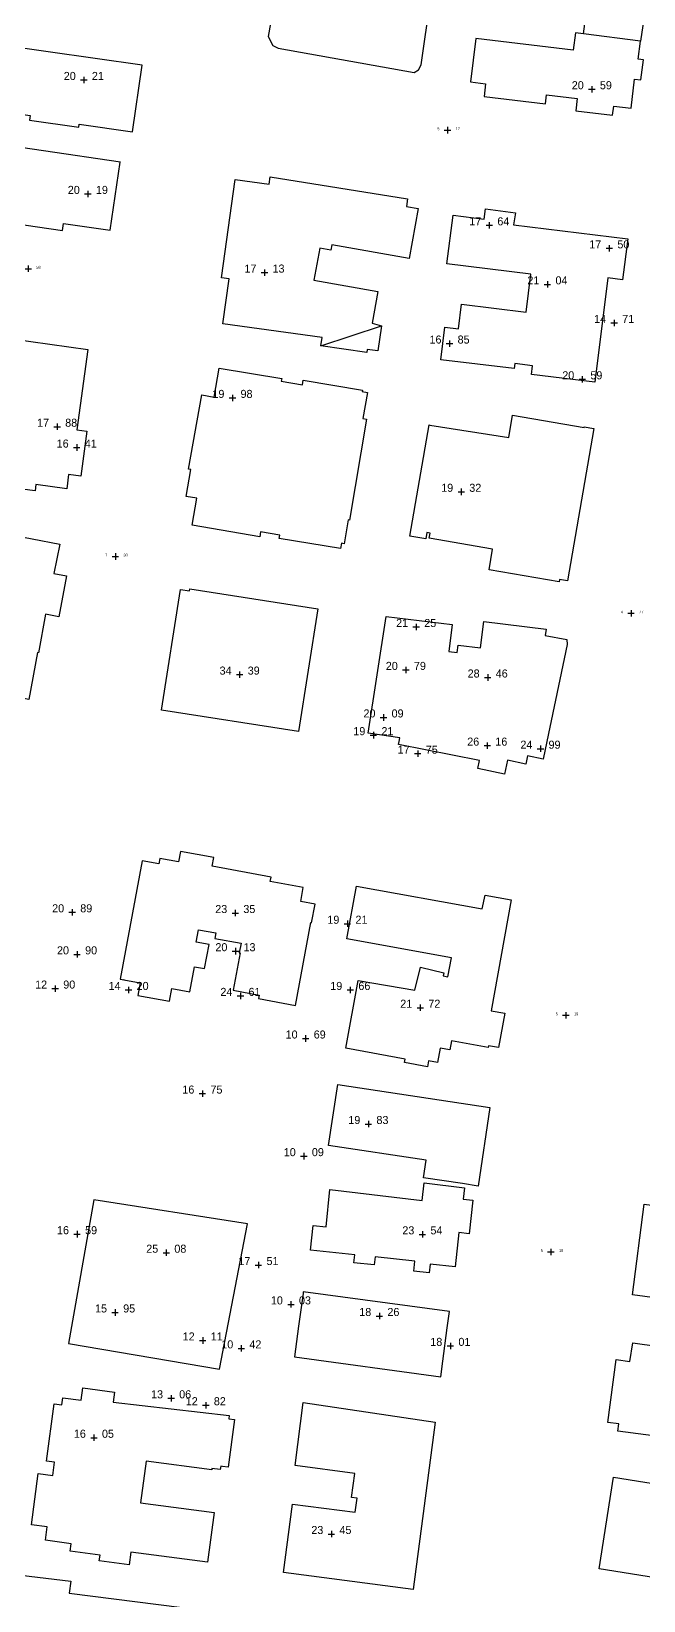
# Model space of a CAD drawing. Header units: inches. Extents: x 179019 to 255520, y 666000 to 809980.
# Drawn here: x 254632.5 to 254708.4, y 809263.9 to 809458.8 of the extents above; entities that cross this region are included whole.
import ezdxf
from ezdxf.enums import TextEntityAlignment as Align

# ---------------------------------------------------------------- set-up
doc = ezdxf.new("R2010")
doc.units = ezdxf.units.IN
doc.header["$MEASUREMENT"] = 0
for name, color, linetype in [('building levels', 6, 'Continuous'), ('orig buildings', 3, 'Continuous'), ('street levels', 5, 'Continuous')]:
    doc.layers.add(name, color=color, linetype=linetype)
doc.styles.add('hebtxt', font='hebtxt')

# ---------------------------------------------------------------- blocks, each defined once
blk = doc.blocks.new('1505')
for points in [[(-0.4, 0), (0.4, 0)], [(0, 0.4), (0, -0.4)]]:
    blk.add_lwpolyline(points)
at = {"style": 'hebtxt'}
blk.add_attdef('METER', text='', height=2, dxfattribs=at).set_placement((-1, 0), align=Align.RIGHT)
blk.add_attdef('CENTIMETER', (1, 0), '', height=2, dxfattribs=at)
blk = doc.blocks.new('1503')
for points in [[(-0.4, 0), (0.4, 0)], [(0, 0.4), (0, -0.4)]]:
    blk.add_lwpolyline(points)
at = {"style": 'hebtxt'}
blk.add_attdef('METER', text='', height=2, dxfattribs=at).set_placement((-1, 0), align=Align.RIGHT)
blk.add_attdef('CENTIMETER', (1, 0), '', height=2, dxfattribs=at)

msp = doc.modelspace()

# ---------------------------------------------------------------- linework, layer by layer
at = {"layer": 'orig buildings'}
for points in [[(254683.13, 809470.59), (254665.58, 809473.76), (254664.93, 809473.59), (254664.55, 809473.23), (254661.83, 809458.19), (254662.42, 809457.06), (254663.11, 809456.74), (254679.97, 809453.7), (254680.48, 809454.06), (254680.84, 809454.66), (254683.12, 809470.57)], [(254643.93, 809341.04), (254645.97, 809340.65), (254645.68, 809339.1), (254649.61, 809338.37), (254649.91, 809339.95), (254652.12, 809339.54), (254652.7, 809342.67), (254653.95, 809342.44), (254654.51, 809345.44), (254652.92, 809345.73), (254653.2, 809347.26), (254655.37, 809346.86), (254655.24, 809346.18), (254658.5, 809345.58), (254658.27, 809344.38), (254658.37, 809344.37), (254657.51, 809339.74), (254660.72, 809339.14), (254660.64, 809338.7), (254665.22, 809337.85), (254667.13, 809348.14), (254667.24, 809348.12), (254667.66, 809350.42), (254665.89, 809350.75), (254666.21, 809352.5), (254662.11, 809353.26), (254662.21, 809353.79), (254654.91, 809355.14), (254655.11, 809356.23), (254650.98, 809356.99), (254650.74, 809355.69), (254648.42, 809356.12), (254648.29, 809355.43), (254646.22, 809355.81), (254643.49, 809341.11), (254643.97, 809341.02), (254643.93, 809341.04)], [(254659.27, 809310.73), (254640.22, 809313.71), (254637.1, 809295.87), (254655.83, 809292.71)]]:
    msp.add_lwpolyline(points, close=True, dxfattribs=at)
for points, elevation in [([(254627.3, 809457.37), (254626.14, 809449.25), (254632.33, 809448.37), (254632.25, 809447.78), (254638.35, 809446.91), (254638.4, 809447.29), (254645.02, 809446.35), (254646.2, 809454.64), (254628.71, 809457.11), (254627.3, 809457.37)], 19.59), ([(254643.52, 809442.57), (254624.4, 809445.38), (254623.24, 809437.47), (254627.18, 809436.9), (254626.97, 809435.46), (254636.33, 809434.08), (254636.46, 809434.96), (254642.25, 809434.12), (254643.49, 809442.58), (254643.52, 809442.57)], 20.22), ([(254675.91, 809422.25), (254675.47, 809419.13), (254674.13, 809419.32), (254674.08, 809418.95), (254668.39, 809419.75), (254668.54, 809420.79), (254656.24, 809422.51), (254657.02, 809428.09), (254656.04, 809428.23), (254657.74, 809440.43), (254661.98, 809439.84), (254662.11, 809440.76), (254679.15, 809438.02), (254679, 809437.08), (254680.44, 809436.84), (254679.34, 809430.61), (254669.76, 809432.32), (254669.64, 809431.66), (254668.24, 809431.91), (254667.53, 809427.92), (254675.45, 809426.52), (254674.75, 809422.59), (254675.91, 809422.25), (254675.47, 809419.13), (254674.13, 809419.32), (254674.08, 809418.95), (254668.39, 809419.75)], 17.38), ([(254706.48, 809433.06), (254705.8, 809427.97), (254703.97, 809428.2), (254702.38, 809415.25), (254694.53, 809416.22), (254694.66, 809417.3), (254692.46, 809417.58), (254692.38, 809416.94), (254683.28, 809418.05), (254683.78, 809422.09), (254685.45, 809421.89), (254685.83, 809424.94), (254693.86, 809423.96), (254694.44, 809428.67), (254684.03, 809429.95), (254684.78, 809435.99), (254684.79, 809435.98), (254688.64, 809435.51), (254688.8, 809436.76), (254692.52, 809436.3), (254692.28, 809434.81), (254706.48, 809433.06)], 20.89), ([(254617.28, 809405.94), (254619.54, 809422.58), (254625.41, 809421.79), (254625.5, 809422.42), (254630.19, 809421.78), (254630.03, 809420.64), (254639.48, 809419.32), (254638.13, 809409.35), (254639.36, 809409.19), (254638.6, 809403.6), (254637.1, 809403.81), (254636.86, 809402.03), (254633.04, 809402.55), (254632.94, 809401.78), (254627.45, 809402.46), (254627.71, 809404.16), (254617.28, 809405.94)], 21.31), ([(254655.77, 809417.01), (254663.53, 809415.7), (254663.48, 809415.39), (254666.11, 809414.94), (254666.21, 809415.5), (254673.55, 809414.26), (254673.52, 809414.08), (254674.16, 809413.98), (254673.61, 809410.74), (254674.06, 809410.67), (254671.95, 809398.13), (254671.77, 809398.17), (254671.27, 809395.2), (254670.94, 809395.26), (254670.82, 809394.58), (254663.23, 809395.86), (254663.3, 809396.24), (254660.91, 809396.65), (254660.81, 809396.04), (254652.41, 809397.5), (254653, 809400.84), (254651.66, 809401.07), (254652.25, 809404.4), (254651.97, 809404.45), (254653.61, 809413.68), (254655.13, 809413.4), (254655.77, 809417.01)], 20.74), ([(254681.89, 809409.93), (254691.7, 809408.4), (254692.17, 809411.15), (254701.06, 809409.62), (254701.07, 809409.7), (254702.26, 809409.49), (254699, 809390.59), (254698.01, 809390.76), (254697.96, 809390.47), (254689.26, 809391.97), (254689.69, 809394.51), (254681.84, 809395.87), (254681.95, 809396.51), (254681.54, 809396.58), (254681.41, 809395.8), (254679.43, 809396.14), (254681.81, 809409.95), (254681.89, 809409.93)], 19.22), ([(254636.84, 809391.21), (254635.88, 809386.13), (254634.24, 809386.43), (254633.34, 809381.65), (254633.23, 809381.68), (254632.14, 809375.85), (254628.03, 809376.63), (254628.1, 809377.03), (254622.64, 809378.05), (254622.34, 809376.5), (254613.87, 809378.09), (254617.06, 809395.06), (254617.07, 809395.2), (254624.47, 809393.73), (254623.18, 809387.22), (254625.48, 809386.76), (254625.38, 809386.25), (254627.05, 809385.91), (254629.14, 809396.48), (254635.99, 809395.12), (254635.28, 809391.51), (254636.84, 809391.21)], 25.39), ([(254667.99, 809387.09), (254665.6, 809371.88), (254648.61, 809374.54), (254650.96, 809389.52), (254652.08, 809389.34), (254652.12, 809389.58), (254667.99, 809387.09)], 33.62), ([(254684.68, 809385.16), (254684.27, 809381.8), (254685.29, 809381.68), (254685.4, 809382.58), (254688.19, 809382.25), (254688.59, 809385.52), (254696.35, 809384.58), (254696.2, 809383.79), (254698.88, 809383.3), (254698.94, 809382.69), (254696.43, 809370.62), (254695.97, 809368.43), (254694.01, 809368.84), (254693.8, 809367.83), (254691.52, 809368.3), (254691.17, 809366.59), (254687.84, 809367.28), (254688.05, 809368.28), (254678.03, 809370.25), (254678.1, 809370.62), (254678.17, 809371.08), (254674.27, 809371.66), (254676.48, 809386.16)], 26.26), ([(254692.01, 809350.96), (254689.51, 809337.2), (254691.22, 809336.89), (254690.44, 809332.63), (254689.17, 809332.86), (254689.13, 809332.65), (254684.59, 809333.47), (254684.39, 809332.35), (254683.18, 809332.57), (254682.85, 809330.79), (254681.75, 809330.99), (254681.62, 809330.25), (254678.78, 809330.77), (254678.85, 809331.2), (254671.47, 809332.54), (254673, 809340.95), (254680.05, 809339.75), (254680.73, 809342.59), (254683.64, 809341.9), (254683.56, 809341.54), (254684.15, 809341.4), (254684.58, 809343.76), (254671.62, 809346.11), (254672.82, 809352.68), (254688.39, 809349.86), (254688.77, 809351.55), (254692.01, 809350.96)], 16.98), ([(254708.51, 809313.2), (254731.22, 809310.1), (254730.7, 809306.27), (254728.92, 809306.52), (254728.38, 809302.56), (254730.14, 809302.32), (254729.66, 809298.85), (254707.05, 809301.94), (254708.51, 809313.2)], 18.08), ([(254707.09, 809295.95), (254725.58, 809293.35), (254725.07, 809289.44), (254728.26, 809289.02), (254727.81, 809285.59), (254726.19, 809285.81), (254725.74, 809282.36), (254725.73, 809282.28), (254705.21, 809284.98), (254705.33, 809285.89), (254703.97, 809286.07), (254705, 809293.88), (254706.71, 809293.66), (254707.09, 809295.95)], 18.4), ([(254642.62, 809288.61), (254657.02, 809286.95), (254656.96, 809286.51), (254657.66, 809286.42), (254656.88, 809280.52), (254656.18, 809280.61), (254655.97, 809280.64), (254655.91, 809280.23), (254654.88, 809280.37), (254654.85, 809280.19), (254646.7, 809281.26), (254646.02, 809276.11), (254655.14, 809274.91), (254654.33, 809268.72), (254644.8, 809269.97), (254644.59, 809268.39), (254640.9, 809268.88), (254641, 809269.61), (254637.27, 809270.1), (254637.39, 809271.02), (254634.23, 809271.44), (254634.45, 809273.12), (254632.49, 809273.38), (254633.33, 809279.73), (254635.12, 809279.49), (254635.33, 809281.14), (254634.36, 809281.27), (254635.3, 809288.39), (254636.26, 809288.27), (254636.37, 809289.13), (254638.66, 809288.83), (254638.87, 809290.36), (254642.8, 809289.85), (254642.62, 809288.61)], 17.37), ([(254682.56, 809286.09), (254679.82, 809265.32), (254663.75, 809267.44), (254664.87, 809275.94), (254672.65, 809274.92), (254672.88, 809276.67), (254672.19, 809276.77), (254672.58, 809279.75), (254665.18, 809280.73), (254666.21, 809288.54), (254682.56, 809286.09)], 18.09), ([(254704.69, 809279.27), (254717.38, 809277.25), (254717.13, 809275.66), (254720.35, 809275.15), (254720.56, 809276.48), (254726.45, 809275.54), (254724.8, 809265.2), (254719.07, 809266.11), (254719.25, 809267.25), (254717.4, 809267.55), (254717.03, 809265.24), (254712.96, 809265.89), (254713.02, 809266.3), (254702.92, 809267.91), (254704.69, 809279.27)], 21.92)]:
    msp.add_lwpolyline(points, close=True, dxfattribs=dict(at, elevation=elevation))
at = {"layer": 'orig buildings', "elevation": 17.33}
msp.add_lwpolyline([(254631.15, 809267.11), (254637.38, 809266.35), (254637.18, 809264.87), (254653.8, 809262.78), (254652.79, 809255.57), (254646.39, 809256.47), (254646.41, 809256.63), (254643.08, 809257.1), (254643.27, 809258.45), (254641.4, 809258.73), (254641.19, 809257.55), (254639.99, 809257.76), (254639.63, 809255.74), (254640.73, 809255.55), (254640.46, 809254.03), (254643.27, 809253.54), (254643.12, 809252.65), (254652.8, 809251.38), (254651.82, 809243.96), (254648.34, 809244.42), (254648.6, 809246.36), (254635.12, 809248.13), (254635.24, 809249.09), (254629.49, 809249.8)], dxfattribs=at)
at = {"layer": 'orig buildings'}
for points in [[(254708.04, 809457.61, 21.07), (254700.95, 809458.53, 20.59), (254701.32, 809461.33, 20.59), (254691.19, 809462.68, 18.53), (254691.68, 809466.34, 17.57), (254690.63, 809466.49, 17.57), (254691.08, 809469.65, 17.6), (254692.55, 809469.45, 17.58), (254692.58, 809469.65, 18.61), (254710.1, 809466.98, 20.46), (254709.47, 809462.82, 20.43), (254708.84, 809462.91, 20.43), (254708.04, 809457.61, 21.07)], [(254704.57, 809448.4, 21.51), (254704.71, 809449.52, 21.61), (254706.87, 809449.27, 21.61), (254707.3, 809452.89, 21.61), (254708.09, 809452.79, 21.61), (254708.39, 809455.27, 21.61), (254707.75, 809455.36, 21.61), (254708.04, 809457.61, 21.07), (254700.95, 809458.53, 21.29), (254699.96, 809458.65, 21.32), (254699.7, 809456.47, 23.48), (254687.6, 809457.92, 21.67), (254686.96, 809452.55, 21.6), (254688.82, 809452.32, 21.62), (254688.63, 809450.73, 21.49), (254696.26, 809449.82, 21.45), (254696.39, 809450.93, 21.92), (254700.2, 809450.47, 23.22), (254700.02, 809448.94, 21.47), (254704.57, 809448.4, 21.51)], [(254681.12, 809316.46, 18.93), (254681.45, 809318.64, 20.79), (254669.35, 809320.48, 20.13), (254670.5, 809328.04, 20.07), (254689.36, 809325.17, 18.31), (254687.88, 809315.43, 18.44), (254685.95, 809315.73, 18.58), (254681.12, 809316.46, 18.93)], [(254669.51, 809315.02, 22.47), (254680.96, 809313.63, 23.91), (254681.22, 809315.81, 23.94), (254686.2, 809315.22, 23.9), (254686.04, 809313.8, 23.87), (254687.25, 809313.67, 23.79), (254686.8, 809309.51, 23.39), (254685.49, 809309.65, 23.42), (254685.04, 809305.4, 22.43), (254681.93, 809305.73, 22.46), (254681.82, 809304.67, 22.45), (254679.9, 809304.87, 22.54), (254680.03, 809306.12, 22.54), (254675.11, 809306.63, 22.32), (254675.01, 809305.64, 22.39), (254672.48, 809305.91, 22.4), (254672.58, 809306.88, 22.34), (254667.1, 809307.45, 23.73), (254667.42, 809310.52, 23.76), (254669.03, 809310.36, 23.89), (254669.51, 809315.02, 22.47)], [(254683.26, 809291.75, 19.12), (254683.51, 809293.67, 19.14), (254684.07, 809297.84, 19.18), (254684.34, 809299.84, 19.2), (254666.2, 809302.28, 18.98), (254666.18, 809302.08, 18.97), (254665.61, 809298.02, 18.94), (254665.1, 809294.23, 18.91), (254683.26, 809291.75, 19.12)]]:
    msp.add_polyline3d(points, close=True, dxfattribs=at)

# ---------------------------------------------------------------- block references
at = {"layer": 'building levels'}
ref = msp.add_blockref('1505', (254638.98, 809452.78, 20.21), dxfattribs=at)
ref.add_attrib('METER', '20', dxfattribs={"layer": '0', "height": 1, "style": 'hebtxt'}).set_placement((254637.98, 809452.78, 20.21), align=Align.RIGHT)
ref.add_attrib('CENTIMETER', '21', (254639.98, 809452.78, 20.21), dxfattribs={"layer": '0', "height": 1, "style": 'hebtxt'})
ref = msp.add_blockref('1505', (254702, 809451.63, 20.59), dxfattribs=at)
ref.add_attrib('METER', '20', dxfattribs={"layer": '0', "height": 1, "style": 'hebtxt'}).set_placement((254701, 809451.63, 20.59), align=Align.RIGHT)
ref.add_attrib('CENTIMETER', '59', (254703, 809451.63, 20.59), dxfattribs={"layer": '0', "height": 1, "style": 'hebtxt'})
ref = msp.add_blockref('1505', (254639.48, 809438.63, 20.19), dxfattribs=at)
ref.add_attrib('METER', '20', dxfattribs={"layer": '0', "height": 1, "style": 'hebtxt'}).set_placement((254638.48, 809438.63, 20.19), align=Align.RIGHT)
ref.add_attrib('CENTIMETER', '19', (254640.48, 809438.63, 20.19), dxfattribs={"layer": '0', "height": 1, "style": 'hebtxt'})
ref = msp.add_blockref('1505', (254689.28, 809434.74, 17.64), dxfattribs=at)
ref.add_attrib('METER', '17', dxfattribs={"layer": '0', "height": 1, "style": 'hebtxt'}).set_placement((254688.28, 809434.73, 17.64), align=Align.RIGHT)
ref.add_attrib('CENTIMETER', '64', (254690.28, 809434.73, 17.64), dxfattribs={"layer": '0', "height": 1, "style": 'hebtxt'})
ref = msp.add_blockref('1505', (254704.17, 809431.88, 17.5), dxfattribs=at)
ref.add_attrib('METER', '17', dxfattribs={"layer": '0', "height": 1, "style": 'hebtxt'}).set_placement((254703.17, 809431.87, 17.5), align=Align.RIGHT)
ref.add_attrib('CENTIMETER', '50', (254705.17, 809431.87, 17.5), dxfattribs={"layer": '0', "height": 1, "style": 'hebtxt'})
ref = msp.add_blockref('1505', (254661.39, 809428.86, 17.13), dxfattribs=at)
ref.add_attrib('METER', '17', dxfattribs={"layer": '0', "height": 1, "style": 'hebtxt'}).set_placement((254660.39, 809428.86, 17.13), align=Align.RIGHT)
ref.add_attrib('CENTIMETER', '13', (254662.39, 809428.86, 17.13), dxfattribs={"layer": '0', "height": 1, "style": 'hebtxt'})
ref = msp.add_blockref('1505', (254696.49, 809427.4, 21.04), dxfattribs=at)
ref.add_attrib('METER', '21', dxfattribs={"layer": '0', "height": 1, "style": 'hebtxt'}).set_placement((254695.49, 809427.4, 21.04), align=Align.RIGHT)
ref.add_attrib('CENTIMETER', '04', (254697.49, 809427.4, 21.04), dxfattribs={"layer": '0', "height": 1, "style": 'hebtxt'})
ref = msp.add_blockref('1505', (254704.77, 809422.61, 14.71), dxfattribs=at)
ref.add_attrib('METER', '14', dxfattribs={"layer": '0', "height": 1, "style": 'hebtxt'}).set_placement((254703.77, 809422.61, 14.71), align=Align.RIGHT)
ref.add_attrib('CENTIMETER', '71', (254705.77, 809422.61, 14.71), dxfattribs={"layer": '0', "height": 1, "style": 'hebtxt'})
ref = msp.add_blockref('1505', (254684.35, 809420.05, 16.85), dxfattribs=at)
ref.add_attrib('METER', '16', dxfattribs={"layer": '0', "height": 1, "style": 'hebtxt'}).set_placement((254683.35, 809420.05, 16.85), align=Align.RIGHT)
ref.add_attrib('CENTIMETER', '85', (254685.35, 809420.05, 16.85), dxfattribs={"layer": '0', "height": 1, "style": 'hebtxt'})
ref = msp.add_blockref('1505', (254700.82, 809415.61, 20.59), dxfattribs=at)
ref.add_attrib('METER', '20', dxfattribs={"layer": '0', "height": 1, "style": 'hebtxt'}).set_placement((254699.82, 809415.61, 20.59), align=Align.RIGHT)
ref.add_attrib('CENTIMETER', '59', (254701.82, 809415.61, 20.59), dxfattribs={"layer": '0', "height": 1, "style": 'hebtxt'})
ref = msp.add_blockref('1505', (254657.42, 809413.3, 19.98), dxfattribs=at)
ref.add_attrib('METER', '19', dxfattribs={"layer": '0', "height": 1, "style": 'hebtxt'}).set_placement((254656.42, 809413.3, 19.98), align=Align.RIGHT)
ref.add_attrib('CENTIMETER', '98', (254658.42, 809413.3, 19.98), dxfattribs={"layer": '0', "height": 1, "style": 'hebtxt'})
ref = msp.add_blockref('1505', (254635.67, 809409.72, 17.88), dxfattribs=at)
ref.add_attrib('METER', '17', dxfattribs={"layer": '0', "height": 1, "style": 'hebtxt'}).set_placement((254634.67, 809409.72, 17.88), align=Align.RIGHT)
ref.add_attrib('CENTIMETER', '88', (254636.67, 809409.72, 17.88), dxfattribs={"layer": '0', "height": 1, "style": 'hebtxt'})
ref = msp.add_blockref('1505', (254638.1, 809407.14, 16.41), dxfattribs=at)
ref.add_attrib('METER', '16', dxfattribs={"layer": '0', "height": 1, "style": 'hebtxt'}).set_placement((254637.1, 809407.13, 16.41), align=Align.RIGHT)
ref.add_attrib('CENTIMETER', '41', (254639.1, 809407.13, 16.41), dxfattribs={"layer": '0', "height": 1, "style": 'hebtxt'})
ref = msp.add_blockref('1505', (254685.8, 809401.64, 19.32), dxfattribs=at)
ref.add_attrib('METER', '19', dxfattribs={"layer": '0', "height": 1, "style": 'hebtxt'}).set_placement((254684.8, 809401.64, 19.32), align=Align.RIGHT)
ref.add_attrib('CENTIMETER', '32', (254686.8, 809401.64, 19.32), dxfattribs={"layer": '0', "height": 1, "style": 'hebtxt'})
ref = msp.add_blockref('1505', (254680.21, 809384.86, 21.25), dxfattribs=at)
ref.add_attrib('METER', '21', dxfattribs={"layer": '0', "height": 1, "style": 'hebtxt'}).set_placement((254679.21, 809384.85, 21.25), align=Align.RIGHT)
ref.add_attrib('CENTIMETER', '25', (254681.21, 809384.85, 21.25), dxfattribs={"layer": '0', "height": 1, "style": 'hebtxt'})
ref = msp.add_blockref('1505', (254658.31, 809378.94, 34.39), dxfattribs=at)
ref.add_attrib('METER', '34', dxfattribs={"layer": '0', "height": 1, "style": 'hebtxt'}).set_placement((254657.31, 809378.94, 34.39), align=Align.RIGHT)
ref.add_attrib('CENTIMETER', '39', (254659.31, 809378.94, 34.39), dxfattribs={"layer": '0', "height": 1, "style": 'hebtxt'})
ref = msp.add_blockref('1505', (254678.93, 809379.52, 20.79), dxfattribs=at)
ref.add_attrib('METER', '20', dxfattribs={"layer": '0', "height": 1, "style": 'hebtxt'}).set_placement((254677.93, 809379.52, 20.79), align=Align.RIGHT)
ref.add_attrib('CENTIMETER', '79', (254679.93, 809379.52, 20.79), dxfattribs={"layer": '0', "height": 1, "style": 'hebtxt'})
ref = msp.add_blockref('1505', (254689.08, 809378.58, 28.46), dxfattribs=at)
ref.add_attrib('METER', '28', dxfattribs={"layer": '0', "height": 1, "style": 'hebtxt'}).set_placement((254688.08, 809378.58, 28.46), align=Align.RIGHT)
ref.add_attrib('CENTIMETER', '46', (254690.08, 809378.58, 28.46), dxfattribs={"layer": '0', "height": 1, "style": 'hebtxt'})
ref = msp.add_blockref('1505', (254676.16, 809373.62, 20.09), dxfattribs=at)
ref.add_attrib('METER', '20', dxfattribs={"layer": '0', "height": 1, "style": 'hebtxt'}).set_placement((254675.16, 809373.62, 20.09), align=Align.RIGHT)
ref.add_attrib('CENTIMETER', '09', (254677.16, 809373.62, 20.09), dxfattribs={"layer": '0', "height": 1, "style": 'hebtxt'})
ref = msp.add_blockref('1505', (254674.9, 809371.42, 19.21), dxfattribs=at)
ref.add_attrib('METER', '19', dxfattribs={"layer": '0', "height": 1, "style": 'hebtxt'}).set_placement((254673.9, 809371.42, 19.21), align=Align.RIGHT)
ref.add_attrib('CENTIMETER', '21', (254675.9, 809371.42, 19.21), dxfattribs={"layer": '0', "height": 1, "style": 'hebtxt'})
ref = msp.add_blockref('1505', (254689.03, 809370.12, 26.16), dxfattribs=at)
ref.add_attrib('METER', '26', dxfattribs={"layer": '0', "height": 1, "style": 'hebtxt'}).set_placement((254688.03, 809370.12, 26.16), align=Align.RIGHT)
ref.add_attrib('CENTIMETER', '16', (254690.03, 809370.12, 26.16), dxfattribs={"layer": '0', "height": 1, "style": 'hebtxt'})
ref = msp.add_blockref('1505', (254695.63, 809369.74, 24.99), dxfattribs=at)
ref.add_attrib('METER', '24', dxfattribs={"layer": '0', "height": 1, "style": 'hebtxt'}).set_placement((254694.63, 809369.74, 24.99), align=Align.RIGHT)
ref.add_attrib('CENTIMETER', '99', (254696.63, 809369.74, 24.99), dxfattribs={"layer": '0', "height": 1, "style": 'hebtxt'})
ref = msp.add_blockref('1505', (254680.4, 809369.13, 17.75), dxfattribs=at)
ref.add_attrib('METER', '17', dxfattribs={"layer": '0', "height": 1, "style": 'hebtxt'}).set_placement((254679.4, 809369.12, 17.75), align=Align.RIGHT)
ref.add_attrib('CENTIMETER', '75', (254681.4, 809369.12, 17.75), dxfattribs={"layer": '0', "height": 1, "style": 'hebtxt'})
ref = msp.add_blockref('1505', (254637.54, 809349.42, 20.89), dxfattribs=at)
ref.add_attrib('METER', '20', dxfattribs={"layer": '0', "height": 1, "style": 'hebtxt'}).set_placement((254636.54, 809349.42, 20.89), align=Align.RIGHT)
ref.add_attrib('CENTIMETER', '89', (254638.54, 809349.42, 20.89), dxfattribs={"layer": '0', "height": 1, "style": 'hebtxt'})
ref = msp.add_blockref('1505', (254657.77, 809349.33, 23.35), dxfattribs=at)
ref.add_attrib('METER', '23', dxfattribs={"layer": '0', "height": 1, "style": 'hebtxt'}).set_placement((254656.77, 809349.33, 23.35), align=Align.RIGHT)
ref.add_attrib('CENTIMETER', '35', (254658.77, 809349.33, 23.35), dxfattribs={"layer": '0', "height": 1, "style": 'hebtxt'})
ref = msp.add_blockref('1505', (254671.68, 809348.01, 19.21), dxfattribs=at)
ref.add_attrib('METER', '19', dxfattribs={"layer": '0', "height": 1, "style": 'hebtxt'}).set_placement((254670.68, 809348, 19.21), align=Align.RIGHT)
ref.add_attrib('CENTIMETER', '21', (254672.68, 809348, 19.21), dxfattribs={"layer": '0', "height": 1, "style": 'hebtxt'})
ref = msp.add_blockref('1505', (254638.14, 809344.2, 20.9), dxfattribs=at)
ref.add_attrib('METER', '20', dxfattribs={"layer": '0', "height": 1, "style": 'hebtxt'}).set_placement((254637.14, 809344.2, 20.9), align=Align.RIGHT)
ref.add_attrib('CENTIMETER', '90', (254639.14, 809344.2, 20.9), dxfattribs={"layer": '0', "height": 1, "style": 'hebtxt'})
ref = msp.add_blockref('1505', (254657.79, 809344.6, 20.13), dxfattribs=at)
ref.add_attrib('METER', '20', dxfattribs={"layer": '0', "height": 1, "style": 'hebtxt'}).set_placement((254656.79, 809344.59, 20.13), align=Align.RIGHT)
ref.add_attrib('CENTIMETER', '13', (254658.79, 809344.59, 20.13), dxfattribs={"layer": '0', "height": 1, "style": 'hebtxt'})
ref = msp.add_blockref('1505', (254635.43, 809339.95, 12.9), dxfattribs=at)
ref.add_attrib('METER', '12', dxfattribs={"layer": '0', "height": 1, "style": 'hebtxt'}).set_placement((254634.43, 809339.95, 12.9), align=Align.RIGHT)
ref.add_attrib('CENTIMETER', '90', (254636.43, 809339.95, 12.9), dxfattribs={"layer": '0', "height": 1, "style": 'hebtxt'})
ref = msp.add_blockref('1505', (254644.53, 809339.78, 14.2), dxfattribs=at)
ref.add_attrib('METER', '14', dxfattribs={"layer": '0', "height": 1, "style": 'hebtxt'}).set_placement((254643.53, 809339.78, 14.2), align=Align.RIGHT)
ref.add_attrib('CENTIMETER', '20', (254645.53, 809339.78, 14.2), dxfattribs={"layer": '0', "height": 1, "style": 'hebtxt'})
ref = msp.add_blockref('1505', (254658.41, 809339.04, 24.61), dxfattribs=at)
ref.add_attrib('METER', '24', dxfattribs={"layer": '0', "height": 1, "style": 'hebtxt'}).set_placement((254657.41, 809339.04, 24.61), align=Align.RIGHT)
ref.add_attrib('CENTIMETER', '61', (254659.41, 809339.04, 24.61), dxfattribs={"layer": '0', "height": 1, "style": 'hebtxt'})
ref = msp.add_blockref('1505', (254672.04, 809339.78, 19.66), dxfattribs=at)
ref.add_attrib('METER', '19', dxfattribs={"layer": '0', "height": 1, "style": 'hebtxt'}).set_placement((254671.04, 809339.78, 19.66), align=Align.RIGHT)
ref.add_attrib('CENTIMETER', '66', (254673.04, 809339.78, 19.66), dxfattribs={"layer": '0', "height": 1, "style": 'hebtxt'})
ref = msp.add_blockref('1505', (254680.72, 809337.57, 21.72), dxfattribs=at)
ref.add_attrib('METER', '21', dxfattribs={"layer": '0', "height": 1, "style": 'hebtxt'}).set_placement((254679.72, 809337.57, 21.72), align=Align.RIGHT)
ref.add_attrib('CENTIMETER', '72', (254681.72, 809337.57, 21.72), dxfattribs={"layer": '0', "height": 1, "style": 'hebtxt'})
ref = msp.add_blockref('1505', (254666.5, 809333.75, 10.69), dxfattribs=at)
ref.add_attrib('METER', '10', dxfattribs={"layer": '0', "height": 1, "style": 'hebtxt'}).set_placement((254665.5, 809333.75, 10.69), align=Align.RIGHT)
ref.add_attrib('CENTIMETER', '69', (254667.5, 809333.75, 10.69), dxfattribs={"layer": '0', "height": 1, "style": 'hebtxt'})
ref = msp.add_blockref('1505', (254653.69, 809326.91, 16.75), dxfattribs=at)
ref.add_attrib('METER', '16', dxfattribs={"layer": '0', "height": 1, "style": 'hebtxt'}).set_placement((254652.69, 809326.91, 16.75), align=Align.RIGHT)
ref.add_attrib('CENTIMETER', '75', (254654.69, 809326.91, 16.75), dxfattribs={"layer": '0', "height": 1, "style": 'hebtxt'})
ref = msp.add_blockref('1505', (254674.28, 809323.13, 19.83), dxfattribs=at)
ref.add_attrib('METER', '19', dxfattribs={"layer": '0', "height": 1, "style": 'hebtxt'}).set_placement((254673.28, 809323.13, 19.83), align=Align.RIGHT)
ref.add_attrib('CENTIMETER', '83', (254675.28, 809323.13, 19.83), dxfattribs={"layer": '0', "height": 1, "style": 'hebtxt'})
ref = msp.add_blockref('1505', (254666.27, 809319.14, 10.09), dxfattribs=at)
ref.add_attrib('METER', '10', dxfattribs={"layer": '0', "height": 1, "style": 'hebtxt'}).set_placement((254665.27, 809319.14, 10.09), align=Align.RIGHT)
ref.add_attrib('CENTIMETER', '09', (254667.27, 809319.14, 10.09), dxfattribs={"layer": '0', "height": 1, "style": 'hebtxt'})
ref = msp.add_blockref('1505', (254638.14, 809309.45, 16.59), dxfattribs=at)
ref.add_attrib('METER', '16', dxfattribs={"layer": '0', "height": 1, "style": 'hebtxt'}).set_placement((254637.14, 809309.45, 16.59), align=Align.RIGHT)
ref.add_attrib('CENTIMETER', '59', (254639.14, 809309.45, 16.59), dxfattribs={"layer": '0', "height": 1, "style": 'hebtxt'})
ref = msp.add_blockref('1505', (254680.98, 809309.43, 23.54), dxfattribs=at)
ref.add_attrib('METER', '23', dxfattribs={"layer": '0', "height": 1, "style": 'hebtxt'}).set_placement((254679.98, 809309.43, 23.54), align=Align.RIGHT)
ref.add_attrib('CENTIMETER', '54', (254681.98, 809309.43, 23.54), dxfattribs={"layer": '0', "height": 1, "style": 'hebtxt'})
ref = msp.add_blockref('1505', (254649.21, 809307.15, 25.08), dxfattribs=at)
ref.add_attrib('METER', '25', dxfattribs={"layer": '0', "height": 1, "style": 'hebtxt'}).set_placement((254648.21, 809307.15, 25.08), align=Align.RIGHT)
ref.add_attrib('CENTIMETER', '08', (254650.21, 809307.15, 25.08), dxfattribs={"layer": '0', "height": 1, "style": 'hebtxt'})
ref = msp.add_blockref('1505', (254660.64, 809305.62, 17.51), dxfattribs=at)
ref.add_attrib('METER', '17', dxfattribs={"layer": '0', "height": 1, "style": 'hebtxt'}).set_placement((254659.64, 809305.62, 17.51), align=Align.RIGHT)
ref.add_attrib('CENTIMETER', '51', (254661.64, 809305.62, 17.51), dxfattribs={"layer": '0', "height": 1, "style": 'hebtxt'})
ref = msp.add_blockref('1505', (254642.86, 809299.73, 15.95), dxfattribs=at)
ref.add_attrib('METER', '15', dxfattribs={"layer": '0', "height": 1, "style": 'hebtxt'}).set_placement((254641.86, 809299.73, 15.95), align=Align.RIGHT)
ref.add_attrib('CENTIMETER', '95', (254643.86, 809299.73, 15.95), dxfattribs={"layer": '0', "height": 1, "style": 'hebtxt'})
ref = msp.add_blockref('1505', (254664.67, 809300.74, 10.03), dxfattribs=at)
ref.add_attrib('METER', '10', dxfattribs={"layer": '0', "height": 1, "style": 'hebtxt'}).set_placement((254663.67, 809300.73, 10.03), align=Align.RIGHT)
ref.add_attrib('CENTIMETER', '03', (254665.67, 809300.73, 10.03), dxfattribs={"layer": '0', "height": 1, "style": 'hebtxt'})
ref = msp.add_blockref('1505', (254675.64, 809299.29, 18.26), dxfattribs=at)
ref.add_attrib('METER', '18', dxfattribs={"layer": '0', "height": 1, "style": 'hebtxt'}).set_placement((254674.64, 809299.29, 18.26), align=Align.RIGHT)
ref.add_attrib('CENTIMETER', '26', (254676.64, 809299.29, 18.26), dxfattribs={"layer": '0', "height": 1, "style": 'hebtxt'})
ref = msp.add_blockref('1505', (254653.73, 809296.25, 12.11), dxfattribs=at)
ref.add_attrib('METER', '12', dxfattribs={"layer": '0', "height": 1, "style": 'hebtxt'}).set_placement((254652.73, 809296.25, 12.11), align=Align.RIGHT)
ref.add_attrib('CENTIMETER', '11', (254654.73, 809296.25, 12.11), dxfattribs={"layer": '0', "height": 1, "style": 'hebtxt'})
ref = msp.add_blockref('1505', (254658.52, 809295.27, 10.42), dxfattribs=at)
ref.add_attrib('METER', '10', dxfattribs={"layer": '0', "height": 1, "style": 'hebtxt'}).set_placement((254657.52, 809295.27, 10.42), align=Align.RIGHT)
ref.add_attrib('CENTIMETER', '42', (254659.52, 809295.27, 10.42), dxfattribs={"layer": '0', "height": 1, "style": 'hebtxt'})
ref = msp.add_blockref('1505', (254684.45, 809295.58, 18.01), dxfattribs=at)
ref.add_attrib('METER', '18', dxfattribs={"layer": '0', "height": 1, "style": 'hebtxt'}).set_placement((254683.45, 809295.58, 18.01), align=Align.RIGHT)
ref.add_attrib('CENTIMETER', '01', (254685.45, 809295.58, 18.01), dxfattribs={"layer": '0', "height": 1, "style": 'hebtxt'})
ref = msp.add_blockref('1505', (254649.81, 809289.07, 13.06), dxfattribs=at)
ref.add_attrib('METER', '13', dxfattribs={"layer": '0', "height": 1, "style": 'hebtxt'}).set_placement((254648.81, 809289.07, 13.06), align=Align.RIGHT)
ref.add_attrib('CENTIMETER', '06', (254650.81, 809289.07, 13.06), dxfattribs={"layer": '0', "height": 1, "style": 'hebtxt'})
ref = msp.add_blockref('1505', (254654.11, 809288.21, 12.82), dxfattribs=at)
ref.add_attrib('METER', '12', dxfattribs={"layer": '0', "height": 1, "style": 'hebtxt'}).set_placement((254653.11, 809288.21, 12.82), align=Align.RIGHT)
ref.add_attrib('CENTIMETER', '82', (254655.11, 809288.21, 12.82), dxfattribs={"layer": '0', "height": 1, "style": 'hebtxt'})
ref = msp.add_blockref('1505', (254640.23, 809284.17, 16.05), dxfattribs=at)
ref.add_attrib('METER', '16', dxfattribs={"layer": '0', "height": 1, "style": 'hebtxt'}).set_placement((254639.23, 809284.17, 16.05), align=Align.RIGHT)
ref.add_attrib('CENTIMETER', '05', (254641.23, 809284.17, 16.05), dxfattribs={"layer": '0', "height": 1, "style": 'hebtxt'})
ref = msp.add_blockref('1505', (254669.69, 809272.22, 23.45), dxfattribs=at)
ref.add_attrib('METER', '23', dxfattribs={"layer": '0', "height": 1, "style": 'hebtxt'}).set_placement((254668.69, 809272.22, 23.45), align=Align.RIGHT)
ref.add_attrib('CENTIMETER', '45', (254670.69, 809272.22, 23.45), dxfattribs={"layer": '0', "height": 1, "style": 'hebtxt'})
at = {"layer": 'street levels'}
ref = msp.add_blockref('1503', (254684.1, 809446.55, 5.17), dxfattribs=at)
ref.add_attrib('METER', '5', dxfattribs={"layer": '0', "height": 0.35, "style": 'hebtxt'}).set_placement((254683.1, 809446.55, 5.17), align=Align.RIGHT)
ref.add_attrib('CENTIMETER', '17', (254685.1, 809446.55, 5.17), dxfattribs={"layer": '0', "height": 0.35, "style": 'hebtxt'})
ref = msp.add_blockref('1503', (254632.08, 809429.35, 6.58), dxfattribs=at)
ref.add_attrib('METER', '6', dxfattribs={"layer": '0', "height": 0.35, "style": 'hebtxt'}).set_placement((254631.08, 809429.35, 6.58), align=Align.RIGHT)
ref.add_attrib('CENTIMETER', '58', (254633.08, 809429.35, 6.58), dxfattribs={"layer": '0', "height": 0.35, "style": 'hebtxt'})
ref = msp.add_blockref('1503', (254642.89, 809393.61, 7.3), dxfattribs=at)
ref.add_attrib('METER', '7', dxfattribs={"layer": '0', "height": 0.35, "style": 'hebtxt'}).set_placement((254641.89, 809393.61, 7.3), align=Align.RIGHT)
ref.add_attrib('CENTIMETER', '30', (254643.89, 809393.61, 7.3), dxfattribs={"layer": '0', "height": 0.35, "style": 'hebtxt'})
ref = msp.add_blockref('1503', (254706.86, 809386.55, 4.77), dxfattribs=at)
ref.add_attrib('METER', '4', dxfattribs={"layer": '0', "height": 0.35, "style": 'hebtxt'}).set_placement((254705.86, 809386.55, 4.77), align=Align.RIGHT)
ref.add_attrib('CENTIMETER', '77', (254707.86, 809386.55, 4.77), dxfattribs={"layer": '0', "height": 0.35, "style": 'hebtxt'})
ref = msp.add_blockref('1503', (254698.78, 809336.64, 5.19), dxfattribs=at)
ref.add_attrib('METER', '5', dxfattribs={"layer": '0', "height": 0.35, "style": 'hebtxt'}).set_placement((254697.78, 809336.64, 5.19), align=Align.RIGHT)
ref.add_attrib('CENTIMETER', '19', (254699.78, 809336.64, 5.19), dxfattribs={"layer": '0', "height": 0.35, "style": 'hebtxt'})
ref = msp.add_blockref('1503', (254696.92, 809307.25, 5.18), dxfattribs=at)
ref.add_attrib('METER', '5', dxfattribs={"layer": '0', "height": 0.35, "style": 'hebtxt'}).set_placement((254695.92, 809307.25, 5.18), align=Align.RIGHT)
ref.add_attrib('CENTIMETER', '18', (254697.92, 809307.25, 5.18), dxfattribs={"layer": '0', "height": 0.35, "style": 'hebtxt'})

doc.saveas('drawing.dxf')
